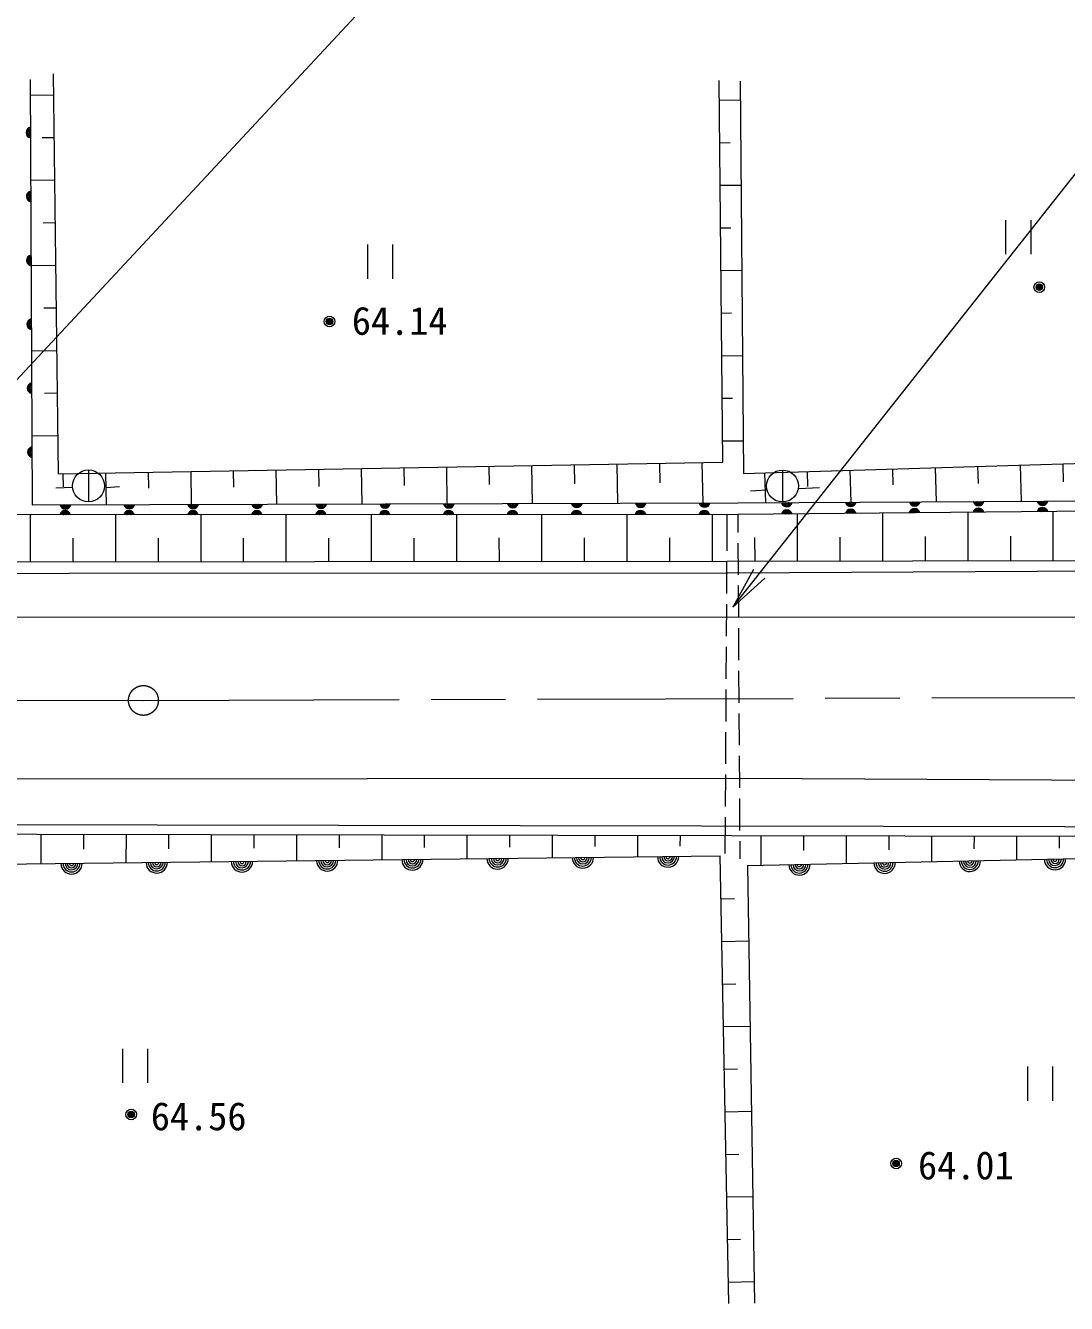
# Model space of a CAD drawing. Units: millimetres, scale not verified. Extents: x 40000 to 680000, y 20000 to 380000.
# Drawn here: x 360970 to 409821, y 256810 to 316809 of the extents above; entities that cross this region are included whole.
import ezdxf
from ezdxf.enums import TextEntityAlignment as Align

# ---------------------------------------------------------------- set-up
doc = ezdxf.new("R2010")
doc.units = ezdxf.units.MM
doc.header["$LTSCALE"] = 1000
doc.header["$PDMODE"] = 32
doc.header["$PDSIZE"] = 500
doc.linetypes.add('CHAIN', pattern=[18.5, 12, -1.5, 3.5, -1.5])
for name, color, linetype, lineweight in [('M-BMK', 2, 'CHAIN', 13), ('M-STR-HTXT', 7, 'Continuous', 13), ('M-WORK', 1, 'Continuous', 13)]:
    doc.layers.add(name, color=color, linetype=linetype, lineweight=lineweight)
doc.styles.add('ＭＳ ゴシック', font='')
doc.styles.get('ＭＳ ゴシック').set_extended_font_data('MS Gothic')

# ---------------------------------------------------------------- blocks, each defined once
blk = doc.blocks.new('open_arrow')
at = {"color": 0, "linetype": 'Continuous', "lineweight": -2}
blk.add_lwpolyline([(7.5, 1.25), (0, 0), (7.5, -1.25)], dxfattribs=at)

msp = doc.modelspace()

# ---------------------------------------------------------------- linework, layer by layer
at = {"layer": 'M-BMK'}
msp.add_lwpolyline([(63396, 286159), (164355, 285611), (264948, 285211), (366502, 285122), (410913, 285266)], dxfattribs=at)
msp.add_circle((366502, 285122), 700, dxfattribs=at)
at = {"layer": 'M-STR-HTXT'}
for points in [[(394162, 289495), (423000, 326000), (440000, 326000)], [(347325, 285986), (379000, 320000), (397000, 320000)]]:
    msp.add_lwpolyline(points, dxfattribs=at)
at = {"layer": 'M-WORK'}
for p, q in [((362271, 313543), (361185, 313529)), ((393527, 313308), (394522, 313318)), ((362298, 311543), (361754, 311536)), ((393546, 311309), (394040, 311313)), ((362324, 309543), (361203, 309529)), ((393565, 309309), (394552, 309318)), ((362350, 307543), (361789, 307536)), ((393585, 307309), (394074, 307313)), ((406969, 307676), (406969, 306076)), ((408169, 306076), (408169, 307676)), ((377014, 306524), (377014, 304924)), ((378214, 304924), (378214, 306524)), ((362376, 305544), (361221, 305528)), ((393604, 305309), (394583, 305318)), ((362402, 303544), (361825, 303536)), ((393623, 303309), (394109, 303314)), ((362428, 301544), (361240, 301528)), ((393643, 301309), (394614, 301318)), ((362454, 299544), (361860, 299536)), ((393662, 299309), (394144, 299314)), ((362480, 297544), (361258, 297528)), ((393681, 297309), (394645, 297318)), ((363926, 295943), (363926, 294443)), ((364721, 295801), (364747, 294310)), ((366720, 295836), (366733, 295090)), ((368720, 295871), (368747, 294322)), ((370720, 295906), (370733, 295132)), ((372719, 295942), (372748, 294333)), ((374719, 295977), (374733, 295173)), ((376719, 296012), (376748, 294345)), ((378719, 296047), (378733, 295214)), ((380718, 296082), (380748, 294357)), ((382718, 296117), (382733, 295255)), ((384718, 296152), (384749, 294369)), ((386717, 296187), (386733, 295296)), ((388717, 296222), (388749, 294381)), ((390717, 296257), (390733, 295337)), ((392716, 296292), (392750, 294393)), ((395656, 295815), (395698, 294405)), ((396497, 295941), (396497, 294441)), ((397655, 295875), (397676, 295170)), ((399654, 295936), (399700, 294427)), ((401653, 295996), (401676, 295241)), ((403653, 296056), (403701, 294449)), ((405652, 296116), (405676, 295312)), ((407651, 296176), (407702, 294471)), ((409650, 296236), (409675, 295383)), ((362721, 295766), (362732, 295155)), ((362385, 295104), (363173, 295129)), ((364733, 295122), (365371, 295162)), ((394998, 294956), (395760, 295015)), ((397242, 295075), (398238, 295113)), ((361206, 291638), (361204, 293836)), ((365206, 291642), (365204, 293837)), ((369206, 291645), (369204, 293839)), ((373206, 291648), (373204, 293840)), ((377206, 291652), (377204, 293842)), ((381206, 291655), (381204, 293843)), ((385205, 291658), (385204, 293845)), ((389205, 291661), (389204, 293846)), ((393205, 291665), (393204, 293848)), ((393894, 292139), (393904, 293848)), ((394394, 293848), (394399, 293014)), ((397205, 291671), (397202, 293875)), ((401205, 291678), (401202, 293913)), ((405205, 291685), (405202, 293951)), ((409205, 291692), (409202, 293989)), ((403205, 291681), (403204, 292814)), ((407205, 291688), (407204, 292837)), ((363206, 291640), (363205, 292738)), ((367206, 291643), (367205, 292740)), ((371206, 291647), (371205, 292743)), ((375206, 291650), (375205, 292745)), ((379206, 291653), (379205, 292747)), ((383206, 291657), (383205, 292750)), ((387205, 291660), (387205, 292752)), ((391205, 291663), (391205, 292755)), ((394402, 292514), (394411, 291014)), ((395205, 291668), (395204, 292769)), ((399205, 291674), (399204, 292792)), ((393881, 290139), (393890, 291639)), ((394414, 290514), (394423, 289015)), ((393869, 288139), (393878, 289639)), ((394426, 288515), (394435, 287015)), ((393856, 286139), (393866, 287639)), ((394437, 286515), (394446, 285015)), ((393844, 284139), (393853, 285639)), ((394449, 284515), (394458, 283015)), ((393832, 282139), (393841, 283639)), ((394461, 282515), (394470, 281015)), ((393819, 280139), (393829, 281639)), ((394473, 280515), (394482, 279015)), ((393806, 277931), (393816, 279639)), ((361685, 278839), (361683, 277452)), ((363685, 278835), (363684, 278141)), ((365685, 278831), (365683, 277499)), ((367685, 278827), (367684, 278161)), ((369685, 278823), (369683, 277545)), ((371685, 278819), (371684, 278180)), ((373685, 278815), (373683, 277592)), ((375685, 278811), (375684, 278200)), ((377685, 278807), (377683, 277638)), ((379685, 278804), (379684, 278219)), ((381685, 278800), (381683, 277685)), ((383685, 278796), (383684, 278238)), ((385685, 278792), (385683, 277731)), ((387685, 278788), (387684, 278258)), ((389685, 278784), (389683, 277778)), ((391685, 278780), (391684, 278277)), ((394485, 278515), (394490, 277681)), ((395483, 278773), (395480, 277381)), ((397483, 278769), (397482, 278073)), ((399483, 278765), (399481, 277465)), ((401483, 278761), (401482, 278111)), ((403483, 278757), (403481, 277549)), ((405483, 278753), (405482, 278149)), ((407483, 278750), (407481, 277633)), ((409483, 278746), (409482, 278188)), ((340691, 277208), (393563, 277823)), ((393977, 256810), (393563, 277823)), ((394855, 277368), (423716, 277975)), ((394855, 277368), (395183, 256818)), ((393603, 275806), (394237, 275819)), ((393642, 273806), (394911, 273831)), ((393681, 271807), (394309, 271819)), ((393721, 269807), (394975, 269832)), ((365516, 268769), (365516, 267169)), ((366716, 267169), (366716, 268769)), ((393760, 267808), (394380, 267820)), ((407987, 267928), (407987, 266328)), ((409187, 266328), (409187, 267928)), ((393799, 265808), (395039, 265832)), ((393839, 263808), (394451, 263820)), ((393878, 261809), (395103, 261833)), ((393918, 259809), (394522, 259821)), ((393957, 257810), (395166, 257833))]:
    msp.add_line(p, q, dxfattribs=at)
for points in [[(362258, 314543), (362503, 295762), (393691, 296309), (393518, 314231)], [(361182, 314269), (361273, 294299), (394406, 294398), (425995, 294570)], [(394515, 314204), (394657, 295785), (423625, 296655), (423616, 314089)], [(236845, 312848), (236933, 297703), (238160, 293753), (238560, 292694), (239139, 291538), (239422, 291033), (240145, 289944), (240815, 289360), (241357, 289076), (410926, 289025)], [(425995, 294149), (394394, 293848), (361257, 293836), (295541, 294082), (269260, 294137)], [(239139, 291538), (393885, 291665), (420047, 291710), (424764, 291613), (439663, 291284), (457513, 290684), (479558, 289398), (499949, 287860), (517369, 286215), (532394, 284535), (548275, 282560), (569570, 279406)], [(239422, 291033), (393911, 291112), (420068, 291249), (424761, 291206), (439740, 290846), (457557, 290168), (479624, 289033), (500002, 287344), (517363, 285738), (532397, 284049), (548290, 282028), (569507, 278965)], [(241936, 281536), (324588, 281411), (394486, 281467), (426655, 281301), (449869, 280519)], [(239256, 279077), (426684, 278712), (452799, 277966)], [(239365, 279514), (426764, 279166), (452453, 278507)]]:
    msp.add_lwpolyline(points, dxfattribs=at)
for centre, radius in [((408547, 304527), 150), ((408547, 304527), 120), ((408547, 304527), 90), ((408547, 304527), 60), ((408547, 304527), 30), ((408547, 304527), 20), ((375234, 302915), 150), ((375234, 302915), 120), ((375234, 302915), 90), ((375234, 302915), 60), ((375234, 302915), 30), ((375234, 302915), 20), ((363926, 295193), 750), ((396497, 295191), 750), ((365925, 265683), 150), ((365925, 265683), 120), ((365925, 265683), 90), ((365925, 265683), 60), ((365925, 265683), 30), ((365925, 265683), 20), ((401827, 263383), 150), ((401827, 263383), 120), ((401827, 263383), 90), ((401827, 263383), 60), ((401827, 263383), 30), ((401827, 263383), 20)]:
    msp.add_circle(centre, radius, dxfattribs=at)
for centre, radius, start, end in [((361249, 311784), 256, 102.94187, 257.5811), ((361249, 311784), 205, 106.18717, 254.33581), ((361249, 311784), 154, 111.72161, 248.80136), ((361249, 311784), 102, 123.54488, 236.9781), ((361249, 311784), 100, 124.49035, 236.03262), ((361263, 308784), 256, 102.94187, 257.5811), ((361263, 308784), 205, 106.18717, 254.33581), ((361263, 308784), 154, 111.72161, 248.80136), ((361263, 308784), 102, 123.54488, 236.9781), ((361263, 308784), 100, 124.49035, 236.03262), ((361277, 305784), 256, 102.94187, 257.5811), ((361277, 305784), 205, 106.18717, 254.33581), ((361277, 305784), 154, 111.72161, 248.80136), ((361277, 305784), 102, 123.54488, 236.9781), ((361277, 305784), 100, 124.49035, 236.03262), ((361290, 302784), 256, 102.94187, 257.5811), ((361290, 302784), 205, 106.18717, 254.33581), ((361290, 302784), 154, 111.72161, 248.80136), ((361290, 302784), 102, 123.54488, 236.9781), ((361290, 302784), 100, 124.49035, 236.03262), ((361304, 299784), 256, 102.94187, 257.5811), ((361304, 299784), 205, 106.18717, 254.33581), ((361304, 299784), 154, 111.72161, 248.80136), ((361304, 299784), 102, 123.54488, 236.9781), ((361304, 299784), 100, 124.49035, 236.03262), ((361318, 296784), 256, 102.94187, 257.5811), ((361318, 296784), 205, 106.18717, 254.33581), ((361318, 296784), 154, 111.72161, 248.80136), ((361318, 296784), 102, 123.54488, 236.9781), ((361318, 296784), 100, 124.49035, 236.03262), ((362826, 293780), 256, 12.70166, 167.34089), ((362839, 294360), 256, 192.85195, 347.49118), ((362839, 294360), 205, 196.09725, 344.24589), ((362839, 294360), 154, 201.6317, 338.71144), ((362839, 294360), 102, 213.45496, 326.88818), ((362839, 294360), 100, 214.40043, 325.9427), ((365826, 293781), 256, 12.70166, 167.34089), ((365839, 294369), 256, 192.85195, 347.49118), ((365839, 294369), 205, 196.09725, 344.24589), ((365839, 294369), 154, 201.6317, 338.71144), ((365839, 294369), 102, 213.45496, 326.88818), ((365839, 294369), 100, 214.40043, 325.9427), ((368826, 293782), 256, 12.70166, 167.34089), ((368839, 294378), 256, 192.85195, 347.49118), ((368839, 294378), 205, 196.09725, 344.24589), ((368839, 294378), 154, 201.6317, 338.71144), ((368839, 294378), 102, 213.45496, 326.88818), ((368839, 294378), 100, 214.40043, 325.9427), ((371826, 293783), 256, 12.70166, 167.34089), ((371839, 294387), 256, 192.85195, 347.49118), ((371839, 294387), 205, 196.09725, 344.24589), ((371839, 294387), 154, 201.6317, 338.71144), ((371839, 294387), 102, 213.45496, 326.88818), ((371839, 294387), 100, 214.40043, 325.9427), ((374826, 293785), 256, 12.70166, 167.34089), ((374839, 294396), 256, 192.85195, 347.49118), ((374839, 294396), 205, 196.09725, 344.24589), ((374839, 294396), 154, 201.6317, 338.71144), ((374839, 294396), 102, 213.45496, 326.88818), ((374839, 294396), 100, 214.40043, 325.9427), ((377826, 293786), 256, 12.70166, 167.34089), ((377839, 294405), 256, 192.85195, 347.49118), ((377839, 294405), 205, 196.09725, 344.24589), ((377839, 294405), 154, 201.6317, 338.71144), ((377839, 294405), 102, 213.45496, 326.88818), ((377839, 294405), 100, 214.40043, 325.9427), ((380826, 293787), 256, 12.70166, 167.34089), ((380839, 294414), 256, 192.85195, 347.49118), ((380839, 294414), 205, 196.09725, 344.24589), ((380839, 294414), 154, 201.6317, 338.71144), ((380839, 294414), 102, 213.45496, 326.88818), ((380839, 294414), 100, 214.40043, 325.9427), ((383826, 293788), 256, 12.70166, 167.34089), ((383839, 294423), 256, 192.85195, 347.49118), ((383839, 294423), 205, 196.09725, 344.24589), ((383839, 294423), 154, 201.6317, 338.71144), ((383839, 294423), 102, 213.45496, 326.88818), ((383839, 294423), 100, 214.40043, 325.9427), ((386826, 293789), 256, 12.70166, 167.34089), ((386839, 294432), 256, 192.85195, 347.49118), ((386839, 294432), 205, 196.09725, 344.24589), ((386839, 294432), 154, 201.6317, 338.71144), ((386839, 294432), 102, 213.45496, 326.88818), ((386839, 294432), 100, 214.40043, 325.9427), ((389826, 293790), 256, 12.70166, 167.34089), ((389839, 294441), 256, 192.85195, 347.49118), ((389839, 294441), 205, 196.09725, 344.24589), ((389839, 294441), 154, 201.6317, 338.71144), ((389839, 294441), 102, 213.45496, 326.88818), ((389839, 294441), 100, 214.40043, 325.9427), ((392826, 293791), 256, 12.70166, 167.34089), ((392839, 294450), 256, 192.85195, 347.49118), ((392839, 294450), 205, 196.09725, 344.24589), ((392839, 294450), 154, 201.6317, 338.71144), ((392839, 294450), 102, 213.45496, 326.88818), ((392839, 294450), 100, 214.40043, 325.9427), ((396696, 293814), 256, 13.2263, 167.86553), ((396700, 294467), 256, 192.99254, 347.63178), ((396696, 293814), 205, 16.47159, 164.62023), ((396700, 294467), 205, 196.23784, 344.38648), ((396700, 294467), 154, 201.77229, 338.85203), ((396700, 294467), 102, 213.59555, 327.02877), ((396700, 294467), 100, 214.54103, 326.08329), ((399696, 293842), 256, 13.2263, 167.86553), ((399700, 294483), 256, 192.99254, 347.63178), ((399696, 293842), 205, 16.47159, 164.62023), ((399700, 294483), 205, 196.23784, 344.38648), ((399700, 294483), 154, 201.77229, 338.85203), ((399700, 294483), 102, 213.59555, 327.02877), ((399700, 294483), 100, 214.54103, 326.08329), ((402696, 293871), 256, 13.2263, 167.86553), ((402700, 294500), 256, 192.99254, 347.63178), ((402696, 293871), 205, 16.47159, 164.62023), ((402700, 294500), 205, 196.23784, 344.38648), ((402696, 293871), 154, 22.00604, 159.08579), ((402700, 294500), 154, 201.77229, 338.85203), ((402700, 294500), 102, 213.59555, 327.02877), ((402700, 294500), 100, 214.54103, 326.08329), ((405695, 293899), 256, 13.2263, 167.86553), ((405700, 294516), 256, 192.99254, 347.63178), ((405695, 293899), 205, 16.47159, 164.62023), ((405700, 294516), 205, 196.23784, 344.38648), ((405695, 293899), 154, 22.00604, 159.08579), ((405700, 294516), 154, 201.77229, 338.85203), ((405695, 293899), 102, 33.8293, 147.26252), ((405695, 293899), 100, 34.77478, 146.31705), ((405700, 294516), 102, 213.59555, 327.02877), ((405700, 294516), 100, 214.54103, 326.08329), ((408695, 293928), 256, 13.2263, 167.86553), ((408700, 294532), 256, 192.99254, 347.63178), ((408695, 293928), 205, 16.47159, 164.62023), ((408700, 294532), 205, 196.23784, 344.38648), ((408695, 293928), 154, 22.00604, 159.08579), ((408700, 294532), 154, 201.77229, 338.85203), ((408695, 293928), 102, 33.8293, 147.26252), ((408695, 293928), 100, 34.77478, 146.31705), ((408700, 294532), 102, 213.59555, 327.02877), ((408700, 294532), 100, 214.54103, 326.08329), ((362826, 293780), 205, 15.94696, 164.0956), ((362826, 293780), 154, 21.4814, 158.56115), ((362826, 293780), 102, 33.30467, 146.73789), ((362826, 293780), 100, 34.25014, 145.79241), ((365826, 293781), 205, 15.94696, 164.0956), ((365826, 293781), 154, 21.4814, 158.56115), ((365826, 293781), 102, 33.30467, 146.73789), ((365826, 293781), 100, 34.25014, 145.79241), ((368826, 293782), 205, 15.94696, 164.0956), ((368826, 293782), 154, 21.4814, 158.56115), ((368826, 293782), 102, 33.30467, 146.73789), ((368826, 293782), 100, 34.25014, 145.79241), ((371826, 293783), 205, 15.94696, 164.0956), ((371826, 293783), 154, 21.4814, 158.56115), ((371826, 293783), 102, 33.30467, 146.73789), ((371826, 293783), 100, 34.25014, 145.79241), ((374826, 293785), 205, 15.94696, 164.0956), ((374826, 293785), 154, 21.4814, 158.56115), ((374826, 293785), 102, 33.30467, 146.73789), ((374826, 293785), 100, 34.25014, 145.79241), ((377826, 293786), 205, 15.94696, 164.0956), ((377826, 293786), 154, 21.4814, 158.56115), ((377826, 293786), 102, 33.30467, 146.73789), ((377826, 293786), 100, 34.25014, 145.79241), ((380826, 293787), 205, 15.94696, 164.0956), ((380826, 293787), 154, 21.4814, 158.56115), ((380826, 293787), 102, 33.30467, 146.73789), ((380826, 293787), 100, 34.25014, 145.79241), ((383826, 293788), 205, 15.94696, 164.0956), ((383826, 293788), 154, 21.4814, 158.56115), ((383826, 293788), 102, 33.30467, 146.73789), ((383826, 293788), 100, 34.25014, 145.79241), ((386826, 293789), 205, 15.94696, 164.0956), ((386826, 293789), 154, 21.4814, 158.56115), ((386826, 293789), 102, 33.30467, 146.73789), ((386826, 293789), 100, 34.25014, 145.79241), ((389826, 293790), 205, 15.94696, 164.0956), ((389826, 293790), 154, 21.4814, 158.56115), ((389826, 293790), 102, 33.30467, 146.73789), ((389826, 293790), 100, 34.25014, 145.79241), ((392826, 293791), 205, 15.94696, 164.0956), ((392826, 293791), 154, 21.4814, 158.56115), ((392826, 293791), 102, 33.30467, 146.73789), ((392826, 293791), 100, 34.25014, 145.79241), ((396696, 293814), 154, 22.00604, 159.08579), ((396696, 293814), 102, 33.8293, 147.26252), ((396696, 293814), 100, 34.77478, 146.31705), ((399696, 293842), 154, 22.00604, 159.08579), ((399696, 293842), 102, 33.8293, 147.26252), ((399696, 293842), 100, 34.77478, 146.31705), ((402696, 293871), 102, 33.8293, 147.26252), ((402696, 293871), 100, 34.77478, 146.31705), ((391125, 277795), 500, 180.66684, 0.66684), ((391125, 277795), 400, 180.66684, 0.66684), ((391125, 277795), 300, 180.66684, 0.66684), ((391125, 277795), 200, 180.66684, 0.66684), ((363127, 277469), 500, 180.66684, 0.66684), ((363127, 277469), 400, 180.66684, 0.66684), ((363127, 277469), 300, 180.66684, 0.66684), ((363127, 277469), 200, 180.66684, 0.66684), ((363127, 277469), 100, 180.66684, 0.66684), ((367127, 277515), 500, 180.66684, 0.66684), ((367127, 277515), 400, 180.66684, 0.66684), ((367127, 277515), 300, 180.66684, 0.66684), ((367127, 277515), 200, 180.66684, 0.66684), ((367127, 277515), 100, 180.66684, 0.66684), ((371127, 277562), 500, 180.66684, 0.66684), ((371127, 277562), 400, 180.66684, 0.66684), ((371127, 277562), 300, 180.66684, 0.66684), ((371127, 277562), 200, 180.66684, 0.66684), ((371127, 277562), 100, 180.66684, 0.66684), ((375126, 277609), 500, 180.66684, 0.66684), ((375126, 277609), 400, 180.66684, 0.66684), ((375126, 277609), 300, 180.66684, 0.66684), ((375126, 277609), 200, 180.66684, 0.66684), ((375126, 277609), 100, 180.66684, 0.66684), ((379126, 277655), 500, 180.66684, 0.66684), ((379126, 277655), 400, 180.66684, 0.66684), ((379126, 277655), 300, 180.66684, 0.66684), ((379126, 277655), 200, 180.66684, 0.66684), ((379126, 277655), 100, 180.66684, 0.66684), ((383126, 277702), 500, 180.66684, 0.66684), ((383126, 277702), 400, 180.66684, 0.66684), ((383126, 277702), 300, 180.66684, 0.66684), ((383126, 277702), 200, 180.66684, 0.66684), ((383126, 277702), 100, 180.66684, 0.66684), ((387125, 277748), 500, 180.66684, 0.66684), ((387125, 277748), 400, 180.66684, 0.66684), ((387125, 277748), 300, 180.66684, 0.66684), ((387125, 277748), 200, 180.66684, 0.66684), ((387125, 277748), 100, 180.66684, 0.66684), ((391125, 277795), 100, 180.66684, 0.66684), ((397288, 277419), 500, 181.20529, 1.20529), ((397288, 277419), 400, 181.20529, 1.20529), ((397288, 277419), 300, 181.20529, 1.20529), ((397288, 277419), 200, 181.20529, 1.20529), ((397288, 277419), 100, 181.20529, 1.20529), ((401287, 277503), 500, 181.20529, 1.20529), ((401287, 277503), 400, 181.20529, 1.20529), ((401287, 277503), 300, 181.20529, 1.20529), ((401287, 277503), 200, 181.20529, 1.20529), ((401287, 277503), 100, 181.20529, 1.20529), ((405286, 277587), 500, 181.20529, 1.20529), ((405286, 277587), 400, 181.20529, 1.20529), ((405286, 277587), 300, 181.20529, 1.20529), ((405286, 277587), 200, 181.20529, 1.20529), ((405286, 277587), 100, 181.20529, 1.20529), ((409285, 277671), 500, 181.20529, 1.20529), ((409285, 277671), 400, 181.20529, 1.20529), ((409285, 277671), 300, 181.20529, 1.20529), ((409285, 277671), 200, 181.20529, 1.20529), ((409285, 277671), 100, 181.20529, 1.20529)]:
    msp.add_arc(centre, radius, start, end, dxfattribs=at)
for p in [(408547, 304527), (375234, 302915), (365925, 265683), (401827, 263383)]:
    msp.add_point(p, dxfattribs=at)

# ---------------------------------------------------------------- block references
at = {"layer": 'M-STR-HTXT', "xscale": 267, "yscale": 267, "rotation": 51.7}
msp.add_blockref('open_arrow', (394162, 289495), dxfattribs=at)

# ---------------------------------------------------------------- texts
at = {"layer": 'M-WORK', "style": 'ＭＳ ゴシック'}
for s, p in [('64.14', (378528, 301893)), ('64.56', (369094, 264546)), ('64.01', (405100, 262239))]:
    msp.add_text(s, height=1320, dxfattribs=at).set_placement(p, align=Align.BOTTOM_CENTER)

doc.saveas('drawing.dxf')
